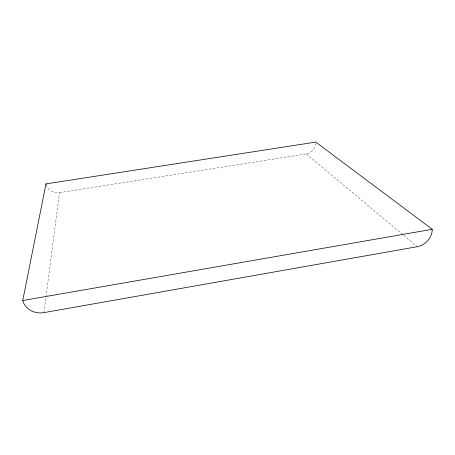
<?xml version="1.0" encoding="UTF-8"?>
<svg xmlns="http://www.w3.org/2000/svg" width="455" height="455" viewBox="0 0 455 455"><rect width="100%" height="100%" fill="white"/><g stroke="black" fill="none" stroke-linecap="round" stroke-linejoin="round"><path stroke-width="0.34" stroke-dasharray="2.27 1.71" d="M43.93 312.625L59.514 192.636A11.648 10.863 9 0 1 46.547 185.708M59.514 192.636L306.278 153.949A10.698 9.748 -48.4 0 0 315.793 143.439M306.278 153.949L403.102 234.888M403.642 235.343L417.241 246.707"/><path stroke-width="0.68" d="M22.75 300.527L45.966 183.894L315.787 142.091L432.25 229.309A16.238 13.604 -43 0 1 417.241 246.707L43.93 312.625A18.086 15.874 -0.6 0 1 22.75 300.527L432.25 229.309M46.211 184.815A11.648 10.863 9 0 1 45.966 183.894"/></g></svg>
